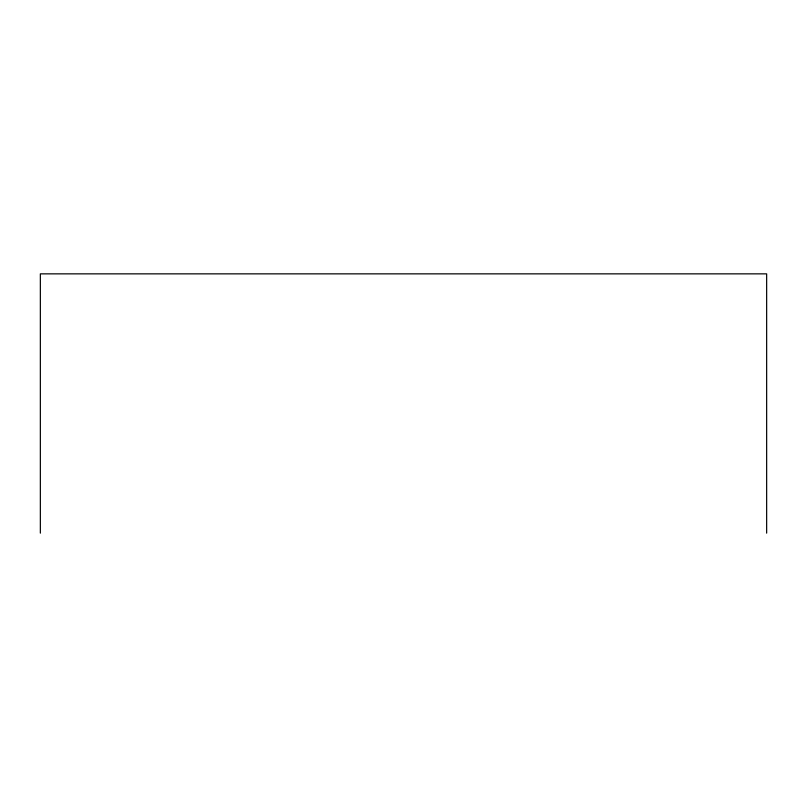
<?xml version="1.0" encoding="UTF-8"?>
<svg xmlns="http://www.w3.org/2000/svg" width="807" height="807" viewBox="0 0 807 807"><rect width="100%" height="100%" fill="white"/><g stroke="black" fill="none" stroke-linecap="round" stroke-linejoin="round"><path stroke-width="1.21" d="M766.65 533.145L766.65 273.855L40.35 273.855L40.35 533.145"/></g></svg>
